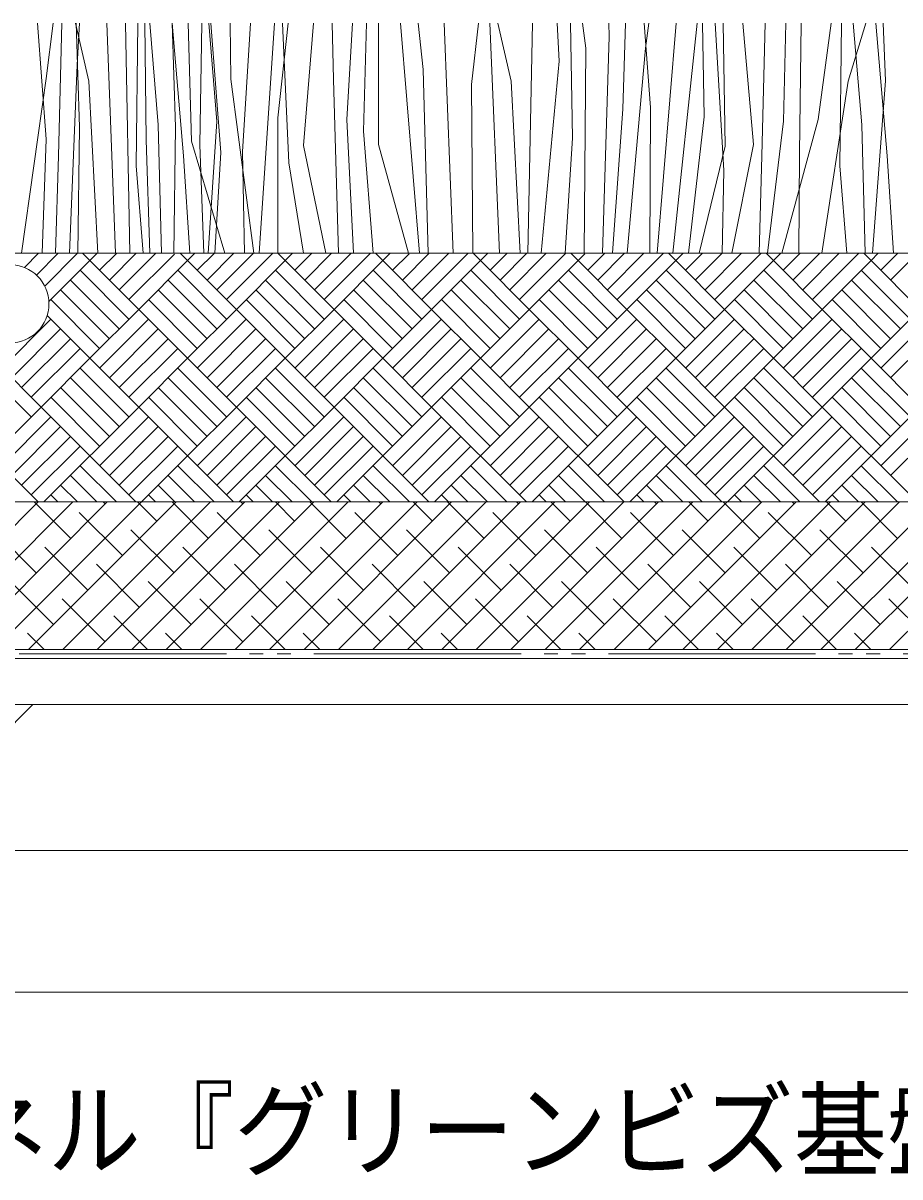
# Model space of a CAD drawing. Units: millimetres, scale not verified. Extents: x -1025 to 21313, y -14570 to 806.
# Drawn here: x 226.6 to 417.1, y -0.9 to 249.7 of the extents above; entities that cross this region are included whole.
import ezdxf
from ezdxf.enums import TextEntityAlignment as Align

# ---------------------------------------------------------------- set-up
doc = ezdxf.new("R2010")
doc.units = ezdxf.units.MM
doc.header["$LTSCALE"] = 5
doc.linetypes.add('DOUBLE_CHAIN2', pattern=[12.8, 9, -1, 0.6, -0.6, 0.6, -1])
for name, color, linetype, lineweight in [('1-0', 9, 'Continuous', 18), ('1-C_DIM', 4, 'Continuous', 18), ('F-0', 7, 'Continuous', 18)]:
    doc.layers.add(name, color=color, linetype=linetype, lineweight=lineweight)
doc.layers.add('E-D_TXT', color=7, linetype='Continuous')
doc.styles.add('ＭＳ ゴシック', font='')
doc.styles.get('ＭＳ ゴシック').set_extended_font_data('MS Gothic')

msp = doc.modelspace()

# ---------------------------------------------------------------- linework, layer by layer
at = {"layer": '1-0', "color": 3, "lineweight": 9}
for p, q in [((231.644, 224.483), (229.804, 249.696)), ((231.679, 237.634), (233.159, 249.696)), ((234.302, 220.841), (235.024, 249.696)), ((240.923, 237.062), (238.052, 249.696)), ((238.907, 227.123), (238.138, 249.696)), ((246.705, 199.696), (244.818, 249.696)), ((249.864, 199.696), (248.883, 249.696)), ((251.236, 218.709), (251.598, 249.696)), ((253.412, 224.34), (253.124, 249.696)), ((256.003, 227.615), (254.153, 249.696)), ((259.773, 227.123), (259.003, 249.696)), ((261.522, 220.841), (259.039, 249.696)), ((263.236, 224.056), (262.47, 249.696)), ((268.738, 228.327), (266.978, 249.696)), ((269.625, 221.574), (267.419, 249.696)), ((271.774, 237.504), (271.654, 249.696)), ((274.335, 221.708), (276.037, 249.696)), ((277.897, 199.696), (281.253, 249.696)), ((281.955, 229.128), (284.209, 249.696)), ((284.368, 219.36), (283.015, 249.696)), ((287.562, 223.12), (289.725, 249.696)), ((294.091, 237.423), (293.776, 249.696)), ((296.976, 228.769), (298.225, 249.696)), ((300.582, 226.244), (301.252, 249.696)), ((303.827, 223.36), (303.827, 249.696)), ((312.743, 199.696), (308.661, 249.696)), ((313.563, 239.587), (312.491, 249.696)), ((320.035, 199.696), (318.149, 249.696)), ((324.021, 236.341), (325.542, 249.696)), ((330.1, 199.696), (328.002, 249.696)), ((332.675, 237.062), (329.804, 249.696)), ((336.284, 199.696), (337.271, 249.696)), ((343.133, 241.39), (342.68, 249.696)), ((345.999, 224.73), (345.526, 249.696)), ((348.902, 244.274), (348.17, 249.696)), ((353.951, 246.799), (353.888, 249.696)), ((356.912, 231.002), (357.535, 249.696)), ((362.933, 231.378), (361.549, 249.696)), ((361.884, 244.274), (362.591, 249.696)), ((364.359, 199.696), (368.526, 249.696)), ((367.82, 199.696), (373.083, 249.696)), ((374.599, 229.371), (374.26, 249.696)), ((378.863, 217.706), (377.009, 249.696)), ((379.193, 222.999), (378.716, 249.696)), ((385.323, 223.36), (383.033, 249.696)), ((387.142, 220.841), (387.864, 249.696)), ((391.814, 228.408), (392.327, 249.696)), ((395.296, 221.343), (395.646, 249.696)), ((399.386, 228.769), (402.177, 249.696)), ((404.076, 218.709), (404.438, 249.696)), ((405.877, 237.062), (409.749, 249.696)), ((408.843, 227.615), (406.993, 249.696)), ((414.362, 220.841), (411.878, 249.696)), ((413.97, 237.148), (413.468, 249.696)), ((352.545, 199.696), (353.951, 246.799)), ((348.546, 199.696), (348.902, 244.274)), ((357.864, 199.696), (361.884, 244.274)), ((339.179, 199.696), (343.133, 241.39)), ((314.651, 199.696), (313.563, 239.587)), ((226.296, 199.696), (231.679, 237.634)), ((242.907, 199.696), (240.923, 237.062)), ((276.743, 199.696), (271.774, 237.504)), ((295.159, 199.696), (294.091, 237.423)), ((324.373, 199.696), (324.021, 236.341)), ((334.659, 199.696), (332.675, 237.062)), ((400.128, 199.696), (405.877, 237.062)), ((411.196, 199.696), (413.97, 237.148)), ((354.654, 199.768), (356.912, 231.002)), ((362.81, 199.696), (362.933, 231.378)), ((268.738, 228.327), (266.822, 199.696)), ((281.955, 199.696), (281.955, 229.128)), ((298.429, 199.696), (296.976, 228.769)), ((371.218, 199.696), (374.599, 229.371)), ((388.354, 199.696), (391.814, 228.408)), ((391.49, 199.696), (399.386, 228.769)), ((238.521, 199.696), (238.907, 227.123)), ((256.744, 199.696), (256.003, 227.615)), ((259.387, 199.696), (259.773, 227.123)), ((302.678, 199.696), (300.582, 226.244)), ((409.584, 199.696), (408.843, 227.615)), ((230.811, 199.696), (231.644, 224.483)), ((254.182, 199.696), (253.412, 224.34)), ((270.493, 199.722), (263.236, 224.056)), ((292.395, 199.696), (287.562, 223.12)), ((310.343, 199.696), (303.827, 223.36)), ((344.372, 199.696), (345.999, 224.73)), ((380.59, 199.696), (385.323, 223.36)), ((233.684, 199.696), (234.302, 220.841)), ((262.874, 199.696), (261.522, 220.841)), ((268.299, 199.696), (269.625, 221.574)), ((274.751, 199.696), (274.335, 221.708)), ((373.543, 199.696), (379.193, 222.999)), ((386.524, 199.696), (387.142, 220.841)), ((395.175, 199.696), (395.296, 221.343)), ((415.714, 199.696), (414.362, 220.841)), ((252.737, 199.696), (251.236, 218.709)), ((287.569, 199.722), (284.368, 219.36)), ((405.577, 199.696), (404.076, 218.709)), ((378.488, 199.696), (378.863, 217.706))]:
    msp.add_line(p, q, dxfattribs=at)
at = {"layer": '1-0', "color": 7}
for p, q in [((721.809, 199.696), (106.547, 199.696)), ((106.547, 111.696), (853.52, 111.696)), ((106.547, 101.696), (853.52, 101.696)), ((228.776, 101.696), (172.285, 45.205))]:
    msp.add_line(p, q, dxfattribs=at)
at = {"layer": '1-0'}
for p, q in [((226.921, 196.618), (230, 199.696)), ((229.523, 194.976), (234.242, 199.696)), ((231.348, 192.559), (238.485, 199.696)), ((232.247, 189.215), (241.154, 198.122)), ((241.154, 198.122), (239.581, 199.696)), ((241.154, 198.122), (242.728, 199.696)), ((241.154, 198.122), (251.761, 187.516)), ((243.275, 196.001), (246.97, 199.696)), ((245.397, 193.88), (251.213, 199.696)), ((247.518, 191.759), (255.456, 199.696)), ((249.639, 189.637), (259.543, 199.54)), ((251.761, 187.516), (262.367, 198.122)), ((262.367, 198.122), (260.794, 199.696)), ((262.367, 198.122), (263.941, 199.696)), ((262.367, 198.122), (272.974, 187.516)), ((264.489, 196.001), (268.241, 199.754)), ((266.61, 193.88), (272.426, 199.696)), ((268.731, 191.759), (276.669, 199.696)), ((270.853, 189.637), (280.912, 199.696)), ((272.974, 187.516), (283.581, 198.122)), ((283.581, 198.122), (281.955, 199.748)), ((283.581, 198.122), (285.154, 199.696)), ((283.581, 198.122), (294.187, 187.516)), ((285.702, 196.001), (289.397, 199.696)), ((287.823, 193.88), (293.639, 199.696)), ((289.945, 191.759), (297.882, 199.696)), ((292.066, 189.637), (302.125, 199.696)), ((294.187, 187.516), (304.794, 198.122)), ((304.794, 198.122), (303.22, 199.696)), ((304.794, 198.122), (306.367, 199.696)), ((304.794, 198.122), (315.4, 187.516)), ((306.915, 196.001), (310.477, 199.563)), ((309.036, 193.88), (314.853, 199.696)), ((311.158, 191.759), (319.095, 199.696)), ((313.279, 189.637), (323.338, 199.696)), ((315.4, 187.516), (326.007, 198.122)), ((326.007, 198.122), (324.433, 199.696)), ((326.007, 198.122), (327.581, 199.696)), ((326.007, 198.122), (336.614, 187.516)), ((328.128, 196.001), (331.823, 199.696)), ((330.25, 193.88), (336.066, 199.696)), ((332.371, 191.759), (340.308, 199.696)), ((334.492, 189.637), (344.551, 199.696)), ((336.614, 187.516), (347.22, 198.122)), ((347.22, 198.122), (345.647, 199.696)), ((347.22, 198.122), (348.67, 199.572)), ((347.22, 198.122), (357.827, 187.516)), ((349.342, 196.001), (353.036, 199.696)), ((351.463, 193.88), (357.279, 199.696)), ((353.584, 191.759), (361.522, 199.696)), ((355.705, 189.637), (365.764, 199.696)), ((357.827, 187.516), (368.433, 198.122)), ((368.433, 198.122), (366.86, 199.696)), ((368.433, 198.122), (370.007, 199.696)), ((368.433, 198.122), (379.04, 187.516)), ((370.555, 196.001), (374.25, 199.696)), ((372.676, 193.88), (378.49, 199.694)), ((374.797, 191.759), (382.735, 199.696)), ((376.919, 189.637), (386.978, 199.696)), ((379.04, 187.516), (389.647, 198.122)), ((389.647, 198.122), (388.073, 199.696)), ((389.647, 198.122), (391.22, 199.696)), ((389.647, 198.122), (400.253, 187.516)), ((391.768, 196.001), (395.463, 199.696)), ((393.889, 193.88), (399.705, 199.696)), ((396.011, 191.759), (403.948, 199.696)), ((398.132, 189.637), (408.191, 199.696)), ((400.253, 187.516), (410.86, 198.122)), ((410.86, 198.122), (409.286, 199.696)), ((410.86, 198.122), (412.433, 199.696)), ((410.86, 198.122), (421.466, 187.516)), ((412.981, 196.001), (416.676, 199.696)), ((415.102, 193.88), (420.919, 199.696)), ((249.639, 185.395), (239.033, 196.001)), ((270.853, 185.395), (260.246, 196.001)), ((292.066, 185.395), (281.459, 196.001)), ((313.279, 185.395), (302.672, 196.001)), ((334.492, 185.395), (323.886, 196.001)), ((355.705, 185.395), (345.099, 196.001)), ((376.919, 185.395), (366.312, 196.001)), ((398.132, 185.395), (387.525, 196.001)), ((419.345, 185.395), (408.738, 196.001)), ((247.518, 183.273), (236.912, 193.88)), ((268.731, 183.273), (258.125, 193.88)), ((289.945, 183.273), (279.338, 193.88)), ((311.158, 183.273), (300.551, 193.88)), ((332.371, 183.273), (321.764, 193.88)), ((353.584, 183.273), (342.978, 193.88)), ((374.797, 183.273), (364.191, 193.88)), ((396.011, 183.273), (385.404, 193.88)), ((417.224, 183.273), (406.617, 193.88)), ((245.397, 181.152), (234.79, 191.759)), ((266.61, 181.152), (256.003, 191.759)), ((287.823, 181.152), (277.217, 191.759)), ((309.036, 181.152), (298.43, 191.759)), ((330.25, 181.152), (319.643, 191.759)), ((351.463, 181.152), (340.856, 191.759)), ((372.676, 181.152), (362.069, 191.759)), ((393.889, 181.152), (383.283, 191.759)), ((415.102, 181.152), (404.496, 191.759)), ((243.275, 179.031), (232.669, 189.637)), ((264.489, 179.031), (253.882, 189.637)), ((285.702, 179.031), (275.095, 189.637)), ((306.915, 179.031), (296.308, 189.637)), ((328.128, 179.031), (317.522, 189.637)), ((349.342, 179.031), (338.735, 189.637)), ((370.555, 179.031), (359.948, 189.637)), ((391.768, 179.031), (381.161, 189.637)), ((412.981, 179.031), (402.375, 189.637)), ((241.154, 176.909), (231.873, 186.19)), ((241.154, 176.909), (251.761, 187.516)), ((262.367, 176.909), (251.761, 187.516)), ((262.367, 176.909), (272.974, 187.516)), ((283.581, 176.909), (272.974, 187.516)), ((283.581, 176.909), (294.187, 187.516)), ((304.794, 176.909), (294.187, 187.516)), ((304.794, 176.909), (315.4, 187.516)), ((326.007, 176.909), (315.4, 187.516)), ((326.007, 176.909), (336.614, 187.516)), ((347.22, 176.909), (336.614, 187.516)), ((347.22, 176.909), (357.827, 187.516)), ((368.433, 176.909), (357.827, 187.516)), ((368.433, 176.909), (379.04, 187.516)), ((389.647, 176.909), (379.04, 187.516)), ((389.647, 176.909), (400.253, 187.516)), ((410.86, 176.909), (400.253, 187.516)), ((410.86, 176.909), (421.466, 187.516)), ((222.062, 174.788), (232.669, 185.395)), ((224.184, 172.667), (234.79, 183.273)), ((243.275, 174.788), (253.882, 185.395)), ((245.397, 172.667), (256.003, 183.273)), ((264.489, 174.788), (275.095, 185.395)), ((266.61, 172.667), (277.217, 183.273)), ((285.702, 174.788), (296.308, 185.395)), ((287.823, 172.667), (298.43, 183.273)), ((306.915, 174.788), (317.522, 185.395)), ((309.036, 172.667), (319.643, 183.273)), ((328.128, 174.788), (338.735, 185.395)), ((330.25, 172.667), (340.856, 183.273)), ((349.342, 174.788), (359.948, 185.395)), ((351.463, 172.667), (362.069, 183.273)), ((370.555, 174.788), (381.161, 185.395)), ((372.676, 172.667), (383.283, 183.273)), ((391.768, 174.788), (402.375, 185.395)), ((393.889, 172.667), (404.496, 183.273)), ((412.981, 174.788), (423.588, 185.395)), ((415.102, 172.667), (425.709, 183.273)), ((226.305, 170.545), (236.912, 181.152)), ((247.518, 170.545), (258.125, 181.152)), ((268.731, 170.545), (279.338, 181.152)), ((289.945, 170.545), (300.551, 181.152)), ((311.158, 170.545), (321.764, 181.152)), ((332.371, 170.545), (342.978, 181.152)), ((353.584, 170.545), (364.191, 181.152)), ((374.797, 170.545), (385.404, 181.152)), ((396.011, 170.545), (406.617, 181.152)), ((228.426, 168.424), (239.033, 179.031)), ((249.639, 168.424), (260.246, 179.031)), ((270.853, 168.424), (281.459, 179.031)), ((292.066, 168.424), (302.672, 179.031)), ((313.279, 168.424), (323.886, 179.031)), ((334.492, 168.424), (345.099, 179.031)), ((355.705, 168.424), (366.312, 179.031)), ((376.919, 168.424), (387.525, 179.031)), ((398.132, 168.424), (408.738, 179.031)), ((219.941, 176.909), (230.548, 166.303)), ((230.548, 166.303), (241.154, 176.909)), ((241.154, 176.909), (251.761, 166.303)), ((251.761, 166.303), (262.367, 176.909)), ((262.367, 176.909), (272.974, 166.303)), ((272.974, 166.303), (283.581, 176.909)), ((283.581, 176.909), (294.187, 166.303)), ((294.187, 166.303), (304.794, 176.909)), ((304.794, 176.909), (315.4, 166.303)), ((315.4, 166.303), (326.007, 176.909)), ((326.007, 176.909), (336.614, 166.303)), ((336.614, 166.303), (347.22, 176.909)), ((347.22, 176.909), (357.827, 166.303)), ((357.827, 166.303), (368.433, 176.909)), ((368.433, 176.909), (379.04, 166.303)), ((379.04, 166.303), (389.647, 176.909)), ((389.647, 176.909), (400.253, 166.303)), ((400.253, 166.303), (410.86, 176.909)), ((410.86, 176.909), (421.466, 166.303)), ((228.426, 164.181), (217.82, 174.788)), ((249.639, 164.181), (239.033, 174.788)), ((270.853, 164.181), (260.246, 174.788)), ((292.066, 164.181), (281.459, 174.788)), ((313.279, 164.181), (302.672, 174.788)), ((334.492, 164.181), (323.886, 174.788)), ((355.705, 164.181), (345.099, 174.788)), ((376.919, 164.181), (366.312, 174.788)), ((398.132, 164.181), (387.525, 174.788)), ((419.345, 164.181), (408.738, 174.788)), ((245.397, 159.939), (234.79, 170.545)), ((247.518, 162.06), (236.912, 172.667)), ((266.61, 159.939), (256.003, 170.545)), ((268.731, 162.06), (258.125, 172.667)), ((287.823, 159.939), (277.217, 170.545)), ((289.945, 162.06), (279.338, 172.667)), ((309.036, 159.939), (298.43, 170.545)), ((311.158, 162.06), (300.551, 172.667)), ((330.25, 159.939), (319.643, 170.545)), ((332.371, 162.06), (321.764, 172.667)), ((351.463, 159.939), (340.856, 170.545)), ((353.584, 162.06), (342.978, 172.667)), ((372.676, 159.939), (362.069, 170.545)), ((374.797, 162.06), (364.191, 172.667)), ((393.889, 159.939), (383.283, 170.545)), ((396.011, 162.06), (385.404, 172.667)), ((415.102, 159.939), (404.496, 170.545)), ((417.224, 162.06), (406.617, 172.667)), ((243.275, 157.817), (232.669, 168.424)), ((264.489, 157.817), (253.882, 168.424)), ((285.702, 157.817), (275.095, 168.424)), ((306.915, 157.817), (296.308, 168.424)), ((328.128, 157.817), (317.522, 168.424)), ((349.342, 157.817), (338.735, 168.424)), ((370.555, 157.817), (359.948, 168.424)), ((391.768, 157.817), (381.161, 168.424)), ((412.981, 157.817), (402.375, 168.424)), ((219.941, 155.696), (230.548, 166.303)), ((241.154, 155.696), (230.548, 166.303)), ((231.154, 145.696), (251.761, 166.303)), ((262.367, 155.696), (251.761, 166.303)), ((262.367, 155.696), (272.974, 166.303)), ((283.581, 155.696), (272.974, 166.303)), ((283.581, 155.696), (294.187, 166.303)), ((314.794, 145.696), (294.187, 166.303)), ((294.794, 145.696), (315.4, 166.303)), ((336.007, 145.696), (315.4, 166.303)), ((316.007, 145.696), (336.614, 166.303)), ((357.22, 145.696), (336.614, 166.303)), ((337.22, 145.696), (357.827, 166.303)), ((378.433, 145.696), (357.827, 166.303)), ((358.433, 145.696), (379.04, 166.303)), ((399.647, 145.696), (379.04, 166.303)), ((379.647, 145.696), (400.253, 166.303)), ((420.86, 145.696), (400.253, 166.303)), ((410.86, 155.696), (421.466, 166.303)), ((232.669, 164.181), (222.062, 153.575)), ((253.882, 164.181), (243.275, 153.575)), ((275.095, 164.181), (264.489, 153.575)), ((296.308, 164.181), (285.702, 153.575)), ((317.522, 164.181), (306.915, 153.575)), ((338.735, 164.181), (328.128, 153.575)), ((359.948, 164.181), (349.342, 153.575)), ((381.161, 164.181), (370.555, 153.575)), ((402.375, 164.181), (391.768, 153.575)), ((412.981, 153.575), (423.588, 164.181)), ((234.79, 162.06), (224.184, 151.453)), ((256.003, 162.06), (245.397, 151.453)), ((277.217, 162.06), (266.61, 151.453)), ((298.43, 162.06), (287.823, 151.453)), ((319.643, 162.06), (309.036, 151.453)), ((340.856, 162.06), (330.25, 151.453)), ((362.069, 162.06), (351.463, 151.453)), ((383.283, 162.06), (372.676, 151.453)), ((404.496, 162.06), (393.889, 151.453)), ((425.709, 162.06), (415.102, 151.453)), ((236.912, 159.939), (226.305, 149.332)), ((258.125, 159.939), (247.518, 149.332)), ((279.338, 159.939), (268.731, 149.332)), ((300.551, 159.939), (289.945, 149.332)), ((321.764, 159.939), (311.158, 149.332)), ((342.978, 159.939), (332.371, 149.332)), ((364.191, 159.939), (353.584, 149.332)), ((385.404, 159.939), (374.797, 149.332)), ((406.617, 159.939), (396.011, 149.332)), ((229.941, 145.696), (219.941, 155.696)), ((239.033, 157.817), (228.426, 147.211)), ((251.154, 145.696), (241.154, 155.696)), ((260.246, 157.817), (249.639, 147.211)), ((262.367, 155.696), (252.367, 145.696)), ((272.367, 145.696), (262.367, 155.696)), ((281.459, 157.817), (270.853, 147.211)), ((302.672, 157.817), (292.066, 147.211)), ((323.886, 157.817), (313.279, 147.211)), ((345.099, 157.817), (334.492, 147.211)), ((366.312, 157.817), (355.705, 147.211)), ((387.525, 157.817), (376.919, 147.211)), ((408.738, 157.817), (398.132, 147.211)), ((410.86, 155.696), (400.86, 145.696)), ((239.033, 153.575), (246.912, 145.696)), ((260.246, 153.575), (268.125, 145.696)), ((281.459, 153.575), (289.338, 145.696)), ((302.672, 153.575), (310.551, 145.696)), ((323.886, 153.575), (331.764, 145.696)), ((345.099, 153.575), (352.978, 145.696)), ((366.312, 153.575), (374.191, 145.696)), ((387.525, 153.575), (395.404, 145.696)), ((408.738, 153.575), (416.617, 145.696)), ((236.912, 151.453), (242.669, 145.696)), ((258.125, 151.453), (263.882, 145.696)), ((279.338, 151.453), (285.095, 145.696)), ((300.551, 151.453), (306.308, 145.696)), ((321.764, 151.453), (327.522, 145.696)), ((342.978, 151.453), (348.735, 145.696)), ((364.191, 151.453), (369.948, 145.696)), ((385.404, 151.453), (391.161, 145.696)), ((406.617, 151.453), (412.375, 145.696)), ((234.79, 149.332), (238.426, 145.696)), ((256.003, 149.332), (259.639, 145.696)), ((277.217, 149.332), (280.853, 145.696)), ((298.43, 149.332), (302.066, 145.696)), ((319.643, 149.332), (323.279, 145.696)), ((340.856, 149.332), (344.492, 145.696)), ((362.069, 149.332), (365.705, 145.696)), ((383.283, 149.332), (386.919, 145.696)), ((404.496, 149.332), (408.132, 145.696)), ((232.669, 147.211), (234.184, 145.696)), ((253.882, 147.211), (255.397, 145.696)), ((275.095, 147.211), (276.61, 145.696)), ((296.308, 147.211), (297.823, 145.696)), ((317.522, 147.211), (319.036, 145.696)), ((338.735, 147.211), (340.25, 145.696)), ((359.948, 147.211), (361.463, 145.696)), ((381.161, 147.211), (382.676, 145.696)), ((402.375, 147.211), (403.889, 145.696))]:
    msp.add_line(p, q, dxfattribs=at)
at = {"layer": '1-0', "color": 2}
for p, q in [((106.547, 145.696), (721.844, 145.696)), ((106.547, 113.661), (721.844, 113.661))]:
    msp.add_line(p, q, dxfattribs=at)
at = {"layer": '1-0', "color": 3}
for p, q in [((197.938, 113.696), (229.938, 145.696)), ((205.421, 113.696), (237.421, 145.696)), ((212.905, 113.696), (244.905, 145.696)), ((220.389, 113.696), (252.388, 145.696)), ((227.872, 113.696), (259.872, 145.696)), ((236.987, 137.778), (229.069, 145.696)), ((235.356, 113.696), (267.355, 145.696)), ((242.839, 113.696), (274.839, 145.696)), ((244.47, 145.262), (244.036, 145.696)), ((250.323, 113.696), (282.322, 145.696)), ((255.696, 141.52), (251.519, 145.696)), ((257.806, 113.696), (289.806, 145.696)), ((266.921, 137.778), (259.003, 145.696)), ((265.29, 113.696), (297.289, 145.696)), ((272.773, 113.696), (304.773, 145.696)), ((274.404, 145.262), (273.97, 145.696)), ((280.257, 113.696), (312.256, 145.696)), ((285.63, 141.52), (281.453, 145.696)), ((287.74, 113.696), (319.74, 145.696)), ((296.855, 137.778), (288.937, 145.696)), ((295.224, 113.696), (327.224, 145.696)), ((302.707, 113.696), (334.707, 145.696)), ((304.339, 145.262), (303.904, 145.696)), ((310.191, 113.696), (342.191, 145.696)), ((315.564, 141.52), (311.388, 145.696)), ((317.675, 113.696), (349.674, 145.696)), ((326.789, 137.778), (318.871, 145.696)), ((325.158, 113.696), (357.158, 145.696)), ((332.642, 113.696), (364.641, 145.696)), ((334.273, 145.262), (333.838, 145.696)), ((340.125, 113.696), (372.125, 145.696)), ((345.498, 141.52), (341.322, 145.696)), ((347.609, 113.696), (379.608, 145.696)), ((356.723, 137.778), (348.805, 145.696)), ((355.092, 113.696), (387.092, 145.696)), ((362.576, 113.696), (394.575, 145.696)), ((364.207, 145.262), (363.772, 145.696)), ((370.059, 113.696), (402.059, 145.696)), ((375.432, 141.52), (371.256, 145.696)), ((377.543, 113.696), (409.542, 145.696)), ((386.658, 137.778), (378.74, 145.696)), ((385.026, 113.696), (417.026, 145.696)), ((392.51, 113.696), (424.51, 145.696)), ((394.141, 145.262), (393.707, 145.696)), ((399.993, 113.696), (431.993, 145.696)), ((405.366, 141.52), (401.19, 145.696)), ((407.477, 113.696), (439.477, 145.696)), ((416.592, 137.778), (408.674, 145.696)), ((414.961, 113.696), (446.96, 145.696)), ((248.212, 134.037), (238.858, 143.391)), ((278.146, 134.037), (268.792, 143.391)), ((308.08, 134.037), (298.726, 143.391)), ((338.015, 134.037), (328.66, 143.391)), ((367.949, 134.037), (358.594, 143.391)), ((397.883, 134.037), (388.528, 143.391)), ((229.503, 130.295), (220.149, 139.649)), ((259.437, 130.295), (250.083, 139.649)), ((289.372, 130.295), (280.017, 139.649)), ((319.306, 130.295), (309.951, 139.649)), ((349.24, 130.295), (339.885, 139.649)), ((379.174, 130.295), (369.82, 139.649)), ((409.108, 130.295), (399.754, 139.649)), ((240.729, 126.553), (231.374, 135.907)), ((270.663, 126.553), (261.308, 135.907)), ((300.597, 126.553), (291.242, 135.907)), ((330.531, 126.553), (321.177, 135.907)), ((360.465, 126.553), (351.111, 135.907)), ((390.399, 126.553), (381.045, 135.907)), ((420.333, 126.553), (410.979, 135.907)), ((251.954, 122.811), (242.599, 132.166)), ((281.888, 122.811), (272.534, 132.166)), ((311.822, 122.811), (302.468, 132.166)), ((341.756, 122.811), (332.402, 132.166)), ((371.69, 122.811), (362.336, 132.166)), ((401.625, 122.811), (392.27, 132.166)), ((233.245, 119.069), (223.891, 128.424)), ((263.179, 119.069), (253.825, 128.424)), ((293.113, 119.069), (283.759, 128.424)), ((323.047, 119.069), (313.693, 128.424)), ((352.982, 119.069), (343.627, 128.424)), ((382.916, 119.069), (373.561, 128.424)), ((412.85, 119.069), (403.496, 128.424)), ((244.47, 115.328), (235.116, 124.682)), ((274.404, 115.328), (265.05, 124.682)), ((304.339, 115.328), (294.984, 124.682)), ((334.273, 115.328), (324.918, 124.682)), ((364.207, 115.328), (354.853, 124.682)), ((394.141, 115.328), (384.787, 124.682)), ((424.075, 115.328), (414.721, 124.682)), ((253.585, 113.696), (246.341, 120.94)), ((283.519, 113.696), (276.275, 120.94)), ((313.453, 113.696), (306.21, 120.94)), ((343.388, 113.696), (336.144, 120.94)), ((373.322, 113.696), (366.078, 120.94)), ((403.256, 113.696), (396.012, 120.94)), ((231.134, 113.696), (227.632, 117.199)), ((261.069, 113.696), (257.567, 117.199)), ((291.003, 113.696), (287.501, 117.199)), ((320.937, 113.696), (317.435, 117.199)), ((350.871, 113.696), (347.369, 117.199)), ((380.805, 113.696), (377.303, 117.199)), ((410.739, 113.696), (407.237, 117.199))]:
    msp.add_line(p, q, dxfattribs=at)
at = {"layer": '1-0', "color": 7, "linetype": 'DOUBLE_CHAIN2'}
msp.add_line((782.809, 112.696), (106.547, 112.696), dxfattribs=at)
at = {"layer": '1-0', "color": 3, "lineweight": 9}
for points in [[(236.754, 199.696), (238.36, 240.641), (238.926, 249.696)], [(265.906, 199.696), (265.034, 223.225), (265.493, 249.696)]]:
    msp.add_lwpolyline(points, dxfattribs=at)
at = {"layer": '1-0'}
msp.add_lwpolyline([(293.581, 145.696), (283.581, 155.696), (273.581, 145.696)], dxfattribs=at)
at = {"layer": '1-0', "color": 7, "lineweight": 9}
msp.add_circle((223.761, 188.727), 8.5, dxfattribs=at)
at = {"layer": '1-C_DIM'}
msp.add_line((721.844, 70.002), (221.844, 70.002), dxfattribs=at)
at = {"layer": 'F-0', "color": 4, "lineweight": 9}
msp.add_line((9.44, 39.259), (1014.44, 39.259), dxfattribs=at)

# ---------------------------------------------------------------- texts
at = {"layer": 'E-D_TXT', "style": 'ＭＳ ゴシック', "width": 0.9}
msp.add_text('保水セラミックスパネル『グリーンビズ基盤』の物理的数値', height=16.5, dxfattribs=at).set_placement((29.427, -3.9), align=Align.BOTTOM_LEFT)

doc.saveas('drawing.dxf')
